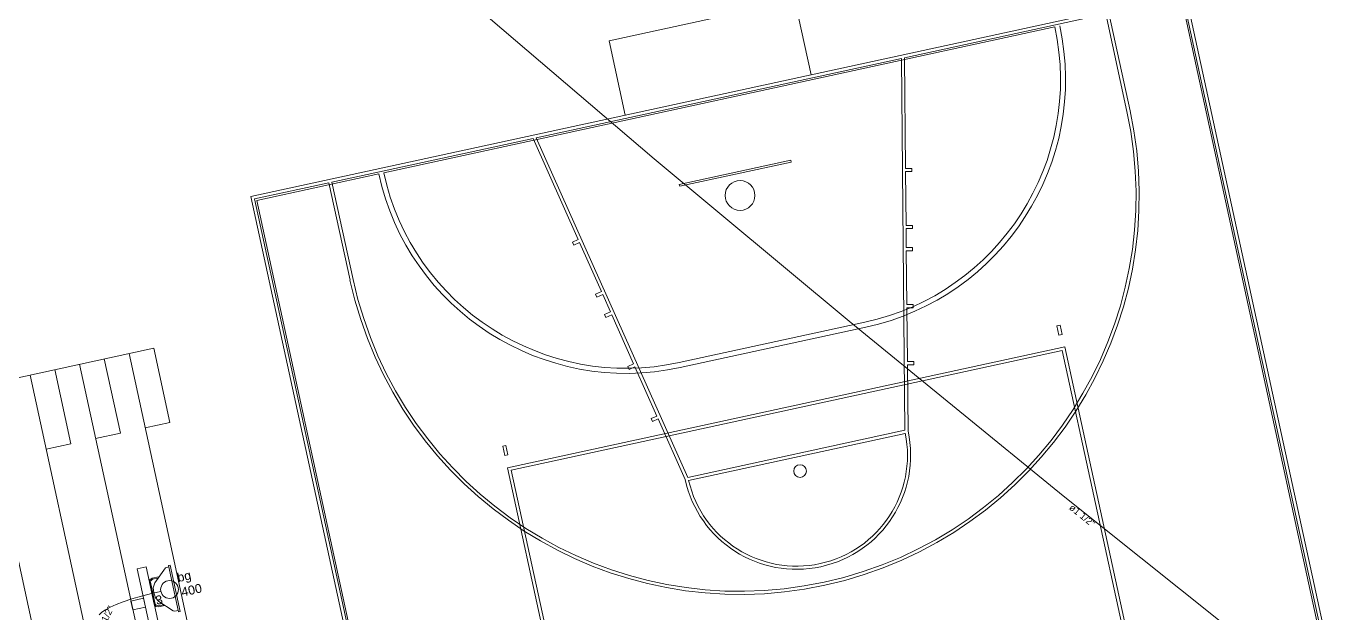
# Model space of a CAD drawing. Header units: millimetres. Extents: x -395 to 1008, y 9 to 692.
# Drawn here: x -88.37 to -67.96, y 74.04 to 83.32 of the extents above; entities that cross this region are included whole.
import ezdxf

# ---------------------------------------------------------------- set-up
doc = ezdxf.new("R2010")
doc.units = ezdxf.units.MM
doc.header["$LTSCALE"] = 0.1
doc.header["$MEASUREMENT"] = 0
for name, color, linetype, lineweight in [('.10 ultra fina', 240, 'Continuous', 5), ('.15', 150, 'Continuous', 15), ('.20', 130, 'Continuous', 5), ('.30', 50, 'Continuous', 5), ('.40 Interno parede', 27, 'Continuous', 5)]:
    doc.layers.add(name, color=color, linetype=linetype, lineweight=lineweight)
doc.styles.add('Arial', font='arial.ttf')

# ---------------------------------------------------------------- blocks, each defined once
blk = doc.blocks.new('eeetet')
at = {"layer": '.10 ultra fina', "color": 240, "lineweight": 5}
for p, q in [((623.131, 143.917), (608.376, 140.709)), ((608.376, 140.709), (623.131, 143.917)), ((623.131, 143.917), (629.101, 116.459)), ((623.131, 143.917), (626.111, 130.213)), ((614.032, 143.167), (616.964, 143.804)), ((616.964, 143.804), (617.219, 142.631)), ((623.07, 143.822), (626.029, 130.21)), ((626.062, 130.202), (623.092, 143.857)), ((618.695, 142.901), (621.871, 143.592)), ((621.871, 143.592), (622.206, 142.053)), ((621.92, 143.602), (622.255, 142.063)), ((621.066, 143.386), (610.474, 141.083)), ((614.287, 141.994), (614.032, 143.167)), ((618.695, 142.901), (618.711, 141.151)), ((612.882, 141.637), (618.645, 142.89)), ((618.645, 142.89), (618.699, 137.018)), ((609.656, 140.936), (612.832, 141.626)), ((612.832, 141.626), (613.544, 140.028)), ((612.882, 141.637), (615.272, 136.272)), ((615.139, 140.9), (616.898, 141.283)), ((616.898, 141.283), (616.905, 141.253)), ((610.396, 141.066), (608.471, 140.647)), ((615.146, 140.871), (616.905, 141.253)), ((618.812, 141.152), (618.711, 141.151)), ((618.812, 141.102), (618.712, 141.101)), ((618.712, 141.101), (618.72, 140.252)), ((618.812, 141.152), (618.812, 141.102)), ((608.435, 140.67), (609.608, 140.925)), ((609.608, 140.925), (609.942, 139.386)), ((609.656, 140.936), (609.991, 139.397)), ((615.139, 140.9), (615.146, 140.871)), ((608.376, 140.709), (614.346, 113.251)), ((611.355, 127.004), (608.376, 140.709)), ((611.404, 127.015), (608.435, 140.67)), ((608.471, 140.647), (611.43, 127.036)), ((618.82, 140.252), (618.72, 140.252)), ((618.82, 140.252), (618.82, 140.202)), ((618.72, 140.202), (618.723, 139.901)), ((618.82, 140.202), (618.72, 140.202)), ((613.453, 139.987), (613.544, 140.028)), ((613.453, 139.987), (613.473, 139.941)), ((613.473, 139.941), (613.565, 139.982)), ((613.565, 139.982), (613.91, 139.206)), ((618.823, 139.902), (618.723, 139.901)), ((618.823, 139.852), (618.723, 139.851)), ((618.723, 139.851), (618.731, 139.001)), ((618.823, 139.902), (618.823, 139.852)), ((613.819, 139.165), (613.91, 139.206)), ((613.819, 139.165), (613.839, 139.119)), ((613.839, 139.119), (613.931, 139.16)), ((613.931, 139.16), (614.053, 138.886)), ((613.961, 138.845), (614.053, 138.886)), ((613.961, 138.845), (613.982, 138.8)), ((613.982, 138.8), (614.073, 138.84)), ((614.073, 138.84), (614.419, 138.064)), ((618.831, 139.002), (618.731, 139.001)), ((618.832, 138.952), (618.732, 138.951)), ((618.732, 138.951), (618.74, 138.102)), ((618.831, 139.002), (618.832, 138.952)), ((618.069, 138.723), (615.137, 138.085)), ((618.086, 138.645), (615.154, 138.007)), ((621.149, 138.676), (621.1, 138.666)), ((621.132, 138.519), (621.1, 138.666)), ((621.181, 138.53), (621.149, 138.676)), ((621.181, 138.53), (621.132, 138.519)), ((604.402, 137.782), (606.845, 138.314)), ((611.606, 114.534), (606.454, 138.229)), ((607.1, 137.141), (606.845, 138.314)), ((612.429, 136.422), (621.223, 138.334)), ((612.488, 136.384), (621.185, 138.275)), ((622.444, 132.485), (621.185, 138.275)), ((625.048, 120.746), (621.223, 138.334)), ((610.825, 114.364), (605.672, 138.059)), ((606.318, 136.971), (606.063, 138.144)), ((614.328, 138.023), (614.419, 138.064)), ((614.328, 138.023), (614.348, 137.977)), ((614.348, 137.977), (614.439, 138.018)), ((614.439, 138.018), (614.785, 137.242)), ((618.84, 138.102), (618.74, 138.102)), ((618.74, 138.052), (618.75, 137.003)), ((618.84, 138.052), (618.74, 138.052)), ((618.84, 138.102), (618.84, 138.052)), ((610.043, 114.194), (604.891, 137.889)), ((605.536, 136.801), (605.281, 137.974)), ((604.162, 137.475), (605.384, 131.856)), ((614.694, 137.201), (614.785, 137.242)), ((614.694, 137.201), (614.714, 137.155)), ((614.714, 137.155), (614.806, 137.196)), ((614.806, 137.196), (615.232, 136.238)), ((606.709, 137.056), (607.1, 137.141)), ((618.699, 137.018), (615.272, 136.272)), ((605.146, 136.716), (605.536, 136.801)), ((605.927, 136.886), (606.318, 136.971)), ((612.355, 136.764), (612.403, 136.775)), ((612.435, 136.628), (612.403, 136.775)), ((618.706, 136.968), (615.287, 136.225)), ((612.386, 136.617), (612.355, 136.764)), ((612.386, 136.617), (612.435, 136.628)), ((616.253, 118.833), (612.429, 136.422)), ((613.747, 130.594), (612.488, 136.384))]:
    blk.add_line(p, q, dxfattribs=at)
for points in [[(607.279, 131.631), (607.419, 131.662), (606.724, 134.861), (606.583, 134.831), (607.279, 131.631)], [(607.232, 134.173), (607.177, 134.161), (607.152, 134.164), (606.925, 134.31), (606.871, 134.372), (606.846, 134.448), (606.837, 134.527), (606.861, 134.606), (607.028, 134.846), (607.083, 134.858)], [(607.237, 134.15), (607.078, 134.882), (607.101, 134.887), (607.261, 134.155), (607.237, 134.15)], [(606.82, 134.679), (606.921, 134.701), (606.909, 134.682), (606.824, 134.663), (606.796, 134.641), (606.794, 134.616), (606.868, 134.273), (606.88, 134.252), (606.915, 134.243), (607, 134.261), (607.02, 134.249), (606.918, 134.227), (606.876, 134.234), (606.852, 134.27), (606.778, 134.612), (606.785, 134.655), (606.82, 134.679)], [(606.513, 134.18), (606.716, 134.224), (606.685, 134.364), (606.483, 134.32), (606.513, 134.18)]]:
    blk.add_lwpolyline(points, dxfattribs=at)
for centre, radius in [((616.098, 140.725), 0.235), ((617.045, 136.372), 0.1)]:
    blk.add_circle(centre, radius, dxfattribs=at)
for centre, radius, start, end in [((617.236, 142.553), 3.92, 282.2675, 12.2675), ((617.236, 142.553), 4, 282.2675, 12.2675), ((616.098, 140.725), 6.3, 192.2675, 12.2675), ((616.098, 140.725), 6.25, 192.2675, 12.2675), ((614.304, 141.916), 4, 192.2675, 282.2675), ((614.304, 141.916), 3.92, 192.2675, 282.2675), ((616.991, 136.621), 1.8, 192.2675, 12.2675), ((616.991, 136.621), 1.75, 193.086, 11.449)]:
    blk.add_arc(centre, radius, start, end, dxfattribs=at)

msp = doc.modelspace()

# ---------------------------------------------------------------- linework, layer by layer
at = {"layer": '.15', "color": 150, "lineweight": 15}
msp.add_line((-86.244, 74.385), (-86.369, 74.358), dxfattribs=at)
msp.add_circle((-86.106, 74.415), 0.141, dxfattribs=at)
at = {"layer": '.20', "color": 130, "lineweight": 20}
for points in [[(-90.162, 91.695), (-88.231, 89.862), (-86.119, 87.913), (-83.803, 85.832), (-81.257, 83.604), (-78.458, 81.216), (-75.381, 78.651), (-72.002, 75.895), (-68.297, 72.934), (-64.241, 69.752), (-59.81, 66.335), (-54.98, 62.668), (-49.726, 58.736), (-44.025, 54.524), (-37.852, 50.017), (-31.182, 45.201), (-23.992, 40.061)], [(-87.217, 74.017), (-87.176, 74.056), (-87.119, 74.095), (-87.044, 74.136), (-86.951, 74.178), (-86.838, 74.221), (-86.704, 74.266), (-86.548, 74.311), (-86.369, 74.358)]]:
    msp.add_lwpolyline(points, dxfattribs=at)

# ---------------------------------------------------------------- block references
at = {"layer": '.30'}
msp.add_blockref('eeetet', (-693.2, -60.087), dxfattribs=at)

# ---------------------------------------------------------------- texts
at = {"layer": '.40 Interno parede', "color": 27, "attachment_point": 8, "line_spacing_factor": 0.9, "style": 'Arial'}
for s, insert, char_height, width, rotation in [('ø1 1/2"', (-71.735, 75.541), 0.1059, 0.92508, 321.109), ('bg', (-85.852, 74.513), 0.1412, 0.4338, 12.2675), ('3', (-86.256, 74.18), 0.141, 0.2169, 12.2675), ('400', (-85.744, 74.336), 0.1412, 0.6507, 12.2675), ('ø1.1/2"', (-87.084, 73.91), 0.1059, 0.92508, 63.043)]:
    msp.add_mtext(s, dxfattribs=dict(at, insert=insert, char_height=char_height, width=width, rotation=rotation))

doc.saveas('drawing.dxf')
